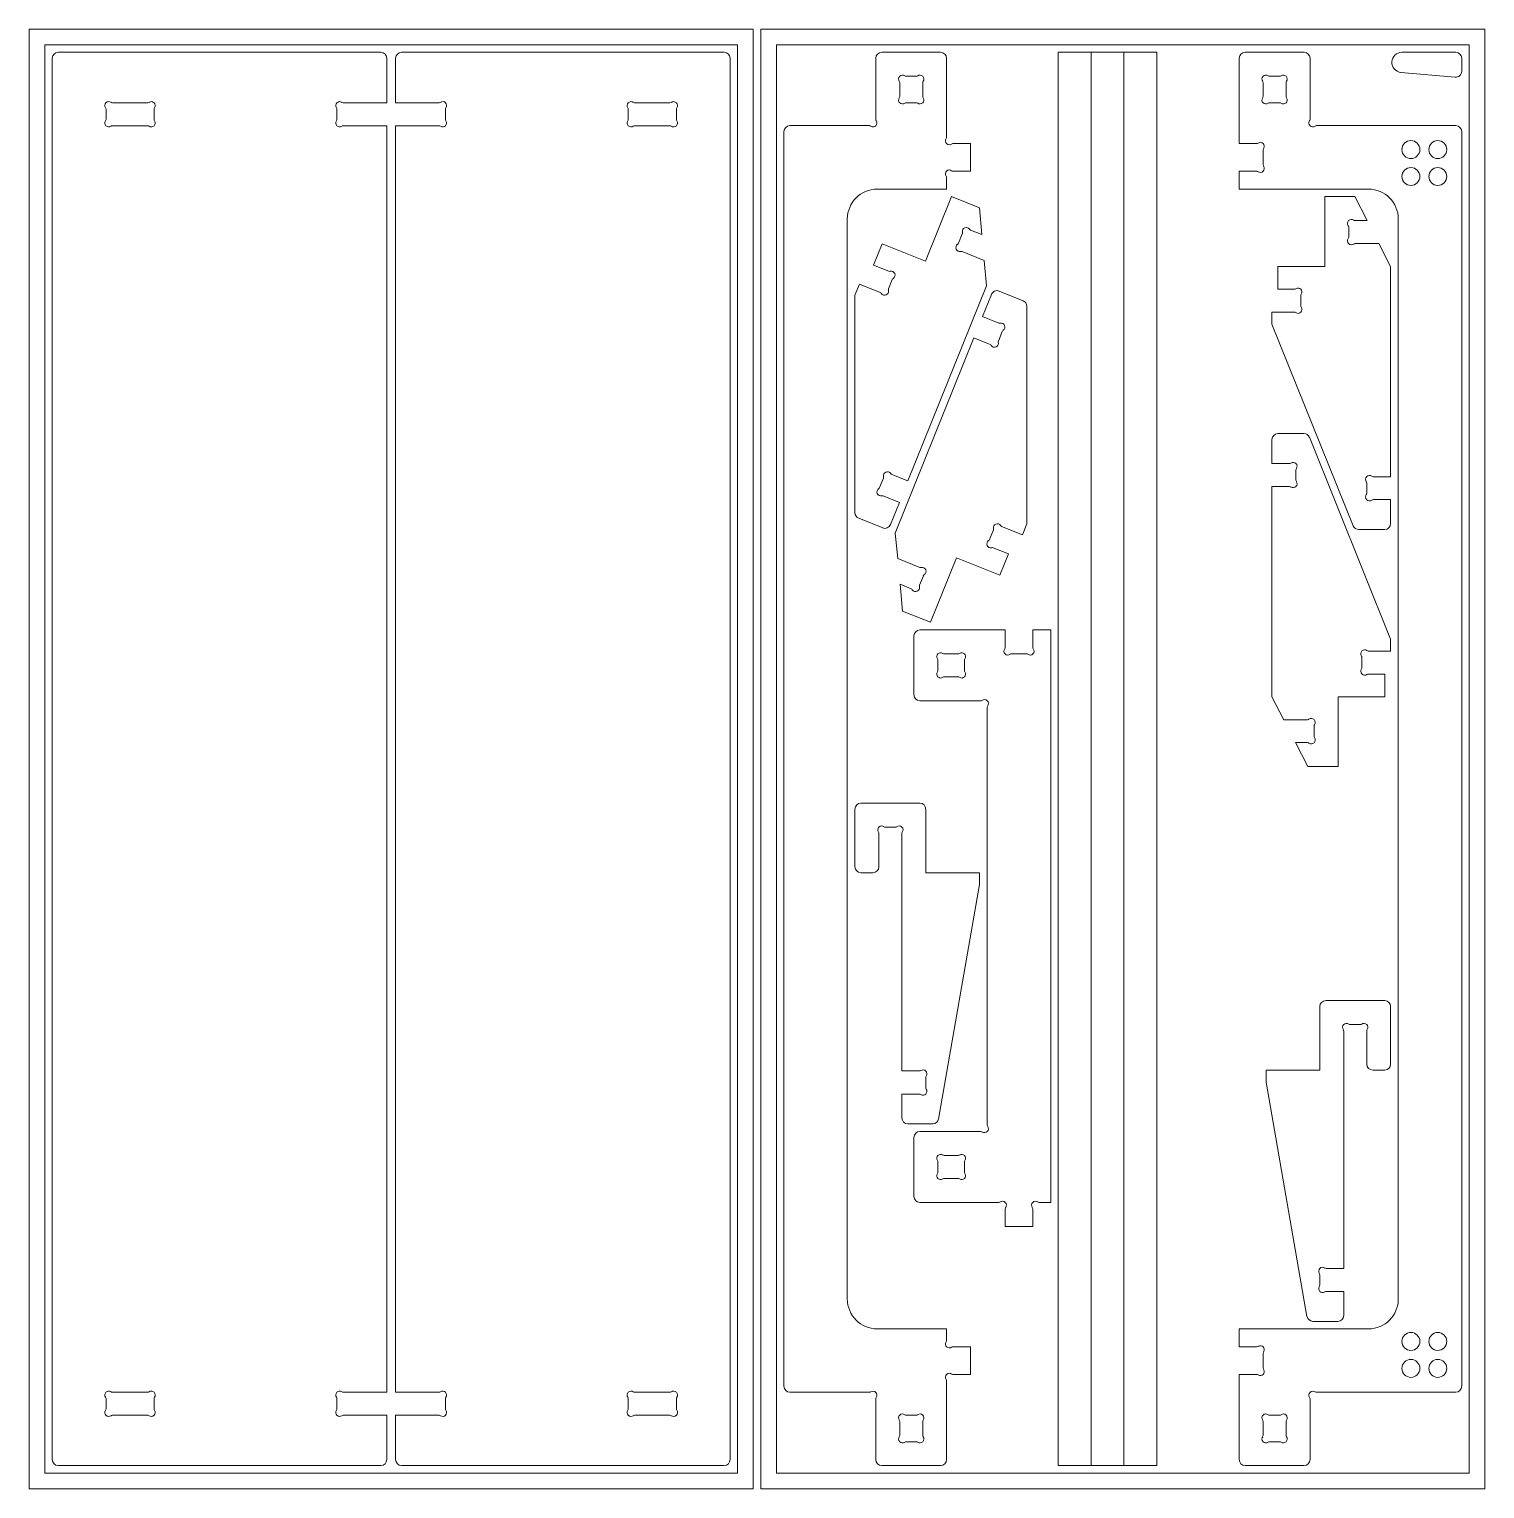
# Model space of a CAD drawing. Header units: millimetres. Extents: x 252 to 2692, y 303 to 2793.
# Drawn here: x 252 to 1469, y 303 to 1523 of the extents above; entities that cross this region are included whole.
import ezdxf

# ---------------------------------------------------------------- set-up
doc = ezdxf.new("R2010")
doc.units = ezdxf.units.MM

msp = doc.modelspace()

# ---------------------------------------------------------------- linework, layer by layer
at = {"color": 7, "linetype": 'Continuous', "lineweight": 15}
for p, q in [((251.9, 1523.4), (251.9, 303.4)), ((857.1, 1523.4), (251.9, 1523.4)), ((857.1, 303.4), (857.1, 1523.4)), ((863.5, 1523.4), (863.5, 303.4)), ((1468.7, 1523.4), (863.5, 1523.4)), ((1468.7, 303.4), (1468.7, 1523.4)), ((844.1, 1510.4), (264.9, 1510.4)), ((264.9, 1510.4), (264.9, 316.4)), ((276.2, 1504.1), (545.8, 1504.1)), ((832.8, 1504.1), (563.2, 1504.1)), ((844.1, 316.4), (844.1, 1510.4)), ((1455.7, 1510.4), (876.5, 1510.4)), ((876.5, 1510.4), (876.5, 316.4)), ((964.6, 1504.1), (1013.8, 1504.1)), ((1112.1, 1504.1), (1112.1, 322.8)), ((1139.7, 1504.1), (1112.1, 1504.1)), ((1139.7, 322.8), (1139.7, 1504.1)), ((1167, 1504.1), (1139.7, 1504.1)), ((1167, 1504.1), (1167, 322.8)), ((1194.5, 1504.1), (1167, 1504.1)), ((1194.5, 322.8), (1194.5, 1504.1)), ((1317.6, 1504.1), (1268.4, 1504.1)), ((1444.4, 1504.1), (1399.4, 1504.1)), ((1455.7, 316.4), (1455.7, 1510.4)), ((271.2, 1499.1), (271.2, 327.8)), ((550.8, 1499.1), (550.8, 1462)), ((558.2, 1499.1), (558.2, 1462)), ((837.8, 1499.1), (837.8, 327.8)), ((959.6, 1448.1), (959.6, 1499.1)), ((1018.8, 1499.1), (1018.8, 1433.1)), ((1263.4, 1499.1), (1263.4, 1427.9)), ((1322.6, 1448.1), (1322.6, 1499.1)), ((1449.4, 1488.3), (1449.4, 1499.1)), ((979.6, 1467.2), (979.6, 1478.8)), ((984.9, 1484.1), (993.5, 1484.1)), ((998.8, 1478.8), (998.8, 1467.2)), ((1283.4, 1478.8), (1283.4, 1467.2)), ((1297.3, 1484.1), (1288.7, 1484.1)), ((1302.6, 1467.2), (1302.6, 1478.8)), ((1398.6, 1487.3), (1443.9, 1483.3)), ((316.1, 1448), (316.1, 1456.6)), ((321.4, 1462), (351, 1462)), ((356.3, 1456.6), (356.3, 1448)), ((509.1, 1456.6), (509.1, 1448)), ((550.8, 1462), (514.4, 1462)), ((558.2, 1462), (594.5, 1462)), ((599.9, 1456.6), (599.9, 1448)), ((752.7, 1456.6), (752.7, 1448)), ((787.5, 1462), (758, 1462)), ((792.9, 1448), (792.9, 1456.6)), ((993.5, 1461.9), (984.9, 1461.9)), ((1288.7, 1461.9), (1297.3, 1461.9)), ((351, 1442.7), (321.4, 1442.7)), ((514.4, 1442.7), (550.8, 1442.7)), ((550.8, 384.2), (550.8, 1442.7)), ((594.5, 1442.7), (558.2, 1442.7)), ((558.2, 384.2), (558.2, 1442.7)), ((758, 1442.7), (787.5, 1442.7)), ((887.8, 1442.8), (954.2, 1442.8)), ((1444.4, 1442.8), (1327.9, 1442.8)), ((882.8, 1437.8), (882.8, 389.1)), ((1024.1, 1427.8), (1038.8, 1427.8)), ((1038.8, 1427.8), (1038.8, 1404.8)), ((1263.4, 1427.9), (1278.1, 1427.9)), ((1449.4, 389.1), (1449.4, 1437.8)), ((1283.5, 1422.6), (1283.5, 1410)), ((1038.8, 1404.8), (1024.1, 1404.8)), ((1263.4, 1404.7), (1263.4, 1389.8)), ((1278.1, 1404.7), (1263.4, 1404.7)), ((1018.8, 1399.5), (1018.8, 1389.8)), ((1018.8, 1389.8), (960.8, 1389.8)), ((1001.1, 1329.4), (1022.9, 1383.5)), ((1022.9, 1383.5), (1046.2, 1374.1)), ((1263.4, 1389.8), (1371.4, 1389.8)), ((1334.9, 1325.2), (1334.9, 1383.5)), ((1334.9, 1383.5), (1360, 1383.5)), ((1360, 1383.5), (1370.3, 1363.5)), ((1046.2, 1374.1), (1048.2, 1351.7)), ((935.8, 462.1), (935.8, 1364.8)), ((1048.2, 1351.7), (1038.9, 1355.4)), ((1354.9, 1358.1), (1354.9, 1349.5)), ((1370.3, 1363.5), (1360.2, 1363.5)), ((1396.4, 1364.8), (1396.4, 462.1)), ((957.7, 1326.3), (964.9, 1344)), ((964.9, 1344), (1001.1, 1329.4)), ((1031.9, 1352.5), (1028.7, 1344.5)), ((1360.2, 1344.2), (1380.2, 1344.2)), ((1380.2, 1344.2), (1390, 1325.2)), ((1031.7, 1337.6), (1050.2, 1330.1)), ((1050.2, 1330.1), (1052.2, 1308.8)), ((970.5, 1321.2), (957.7, 1326.3)), ((1295.8, 1306.1), (1295.8, 1325.2)), ((1295.8, 1325.2), (1334.9, 1325.2)), ((1390, 1325.2), (1390, 1149.4)), ((942.2, 1301), (945.9, 1310.3)), ((945.9, 1310.3), (963.3, 1303.3)), ((970.2, 1306.3), (973.4, 1314.2)), ((1052.2, 1308.8), (986.5, 1145.8)), ((1309.6, 1306.1), (1295.8, 1306.1)), ((942.2, 1119.3), (942.2, 1301)), ((1048.8, 1283.2), (1056.2, 1301.8)), ((1062.7, 1304.5), (1082.8, 1296.5)), ((1314.9, 1292.2), (1314.9, 1300.8)), ((1062.4, 1277.7), (1048.8, 1283.2)), ((1085.9, 1291.8), (1085.9, 1110.1)), ((1290.8, 1276.9), (1290.8, 1286.9)), ((1290.8, 1286.9), (1309.6, 1286.9)), ((1062.1, 1262.8), (1065.3, 1270.8)), ((1358.7, 1108.3), (1290.8, 1276.9)), ((975.9, 1102.3), (1041.6, 1265.4)), ((1041.6, 1265.4), (1055.2, 1259.9)), ((1295.8, 1185.4), (1317.5, 1185.4)), ((1290.8, 1160.4), (1290.8, 1180.4)), ((1322.1, 1182.3), (1390, 1013.7)), ((1305.5, 1160.4), (1290.8, 1160.4)), ((966, 1148.3), (962.8, 1140.3)), ((986.5, 1145.8), (972.9, 1151.2)), ((1310.8, 1146.5), (1310.8, 1155.1)), ((1390, 1149.4), (1375.3, 1149.4)), ((1290.8, 965.4), (1290.8, 1141.1)), ((1290.8, 1141.1), (1305.5, 1141.1)), ((1370, 1144.1), (1370, 1135.5)), ((965.7, 1133.4), (979.3, 1127.9)), ((979.3, 1127.9), (971.9, 1109.4)), ((1375.3, 1130.2), (1390, 1130.2)), ((1390, 1130.2), (1390, 1110.2)), ((965.4, 1106.6), (945.3, 1114.7)), ((977.9, 1081), (975.9, 1102.3)), ((1057.9, 1104.9), (1054.7, 1096.9)), ((1082.2, 1100.8), (1064.8, 1107.8)), ((1085.9, 1110.1), (1082.2, 1100.8)), ((1385, 1105.2), (1363.4, 1105.2)), ((1057.6, 1090), (1070.4, 1084.8)), ((996.4, 1073.5), (977.9, 1081)), ((1027, 1081.7), (1005.2, 1027.7)), ((1063.2, 1067.2), (1027, 1081.7)), ((1070.4, 1084.8), (1063.2, 1067.2)), ((996.1, 1058.6), (999.4, 1066.6)), ((981.9, 1037.1), (979.9, 1059.5)), ((979.9, 1059.5), (989.2, 1055.7)), ((1005.2, 1027.7), (981.9, 1037.1)), ((991.5, 967.1), (991.5, 1016.3)), ((996.5, 1021.3), (1067.7, 1021.3)), ((1067.7, 1021.3), (1067.7, 1006.6)), ((1090.9, 1006.6), (1090.9, 1021.3)), ((1090.9, 1021.3), (1105.8, 1021.3)), ((1105.8, 1021.3), (1105.8, 542.8)), ((1390, 1013.7), (1390, 1003.7)), ((1016.8, 1001.3), (1028.4, 1001.3)), ((1073, 1001.3), (1085.5, 1001.3)), ((1390, 1003.7), (1371.3, 1003.7)), ((1011.5, 987.4), (1011.5, 996)), ((1033.7, 996), (1033.7, 987.4)), ((1366, 998.4), (1366, 989.8)), ((1028.4, 982.1), (1016.8, 982.1)), ((1371.3, 984.4), (1385, 984.4)), ((1385, 984.4), (1385, 965.4)), ((1300.6, 946.3), (1290.8, 965.4)), ((1385, 965.4), (1346, 965.4)), ((1346, 965.4), (1346, 907.1)), ((1047.4, 962.1), (996.5, 962.1)), ((1052.8, 607.4), (1052.8, 956.8)), ((1320.6, 946.3), (1300.6, 946.3)), ((1326, 932.4), (1326, 941)), ((1320.8, 907.1), (1310.5, 927.1)), ((1310.5, 927.1), (1320.6, 927.1)), ((1346, 907.1), (1320.8, 907.1)), ((942.2, 871.5), (942.2, 823.4)), ((996.4, 876.5), (947.2, 876.5)), ((1001.4, 818.4), (1001.4, 871.5)), ((967.5, 856.5), (976.1, 856.5)), ((962.2, 823.4), (962.2, 851.2)), ((981.4, 851.2), (981.4, 652.7)), ((947.2, 818.4), (957.2, 818.4)), ((1046.4, 818.4), (1001.4, 818.4)), ((1046.4, 808.4), (1046.4, 818.4)), ((1012.1, 612.5), (1046.4, 808.4)), ((1335.8, 711.5), (1385, 711.5)), ((1330.8, 653.4), (1330.8, 706.5)), ((1390, 706.5), (1390, 658.4)), ((1350.8, 686.2), (1350.8, 487.7)), ((1364.7, 691.5), (1356.1, 691.5)), ((1370, 658.4), (1370, 686.2)), ((981.4, 652.7), (996.1, 652.7)), ((1001.4, 647.3), (1001.4, 638.7)), ((1285.8, 653.4), (1330.8, 653.4)), ((1285.8, 643.4), (1285.8, 653.4)), ((1385, 653.4), (1375, 653.4)), ((1320, 447.5), (1285.8, 643.4)), ((981.4, 633.4), (981.4, 613.4)), ((996.1, 633.4), (981.4, 633.4)), ((986.4, 608.4), (1007.2, 608.4)), ((996.5, 602.1), (1047.4, 602.1)), ((991.5, 547.8), (991.5, 597.1)), ((1011.5, 568.1), (1011.5, 576.7)), ((1016.8, 582.1), (1028.4, 582.1)), ((1033.7, 576.7), (1033.7, 568.1)), ((1028.4, 562.8), (1016.8, 562.8)), ((1062.4, 542.8), (996.5, 542.8)), ((1067.8, 522.8), (1067.8, 537.5)), ((1090.8, 537.5), (1090.8, 522.8)), ((1105.8, 542.8), (1096.1, 542.8)), ((1090.8, 522.8), (1067.8, 522.8)), ((1330.8, 482.3), (1330.8, 473.7)), ((1350.8, 487.7), (1336.1, 487.7)), ((1336.1, 468.4), (1350.8, 468.4)), ((1350.8, 468.4), (1350.8, 448.4)), ((1345.8, 443.4), (1325, 443.4)), ((1018.8, 437.1), (960.8, 437.1)), ((1018.8, 427.4), (1018.8, 437.1)), ((1263.4, 422.2), (1263.4, 437.1)), ((1263.4, 437.1), (1371.4, 437.1)), ((1038.8, 422.1), (1024.1, 422.1)), ((1038.8, 399.1), (1038.8, 422.1)), ((1278.1, 422.2), (1263.4, 422.2)), ((1283.5, 404.3), (1283.5, 416.8)), ((1018.8, 327.8), (1018.8, 393.7)), ((1024.1, 399.1), (1038.8, 399.1)), ((1263.4, 327.8), (1263.4, 399)), ((1263.4, 399), (1278.1, 399)), ((316.1, 378.8), (316.1, 370.2)), ((351, 384.2), (321.4, 384.2)), ((356.3, 370.2), (356.3, 378.8)), ((509.1, 370.2), (509.1, 378.8)), ((514.4, 384.2), (550.8, 384.2)), ((594.5, 384.2), (558.2, 384.2)), ((599.9, 370.2), (599.9, 378.8)), ((752.7, 370.2), (752.7, 378.8)), ((758, 384.2), (787.5, 384.2)), ((792.9, 378.8), (792.9, 370.2)), ((887.8, 384.1), (954.2, 384.1)), ((959.6, 378.7), (959.6, 327.8)), ((1322.6, 378.7), (1322.6, 327.8)), ((1444.4, 384.1), (1327.9, 384.1)), ((321.4, 364.9), (351, 364.9)), ((550.8, 364.9), (514.4, 364.9)), ((550.8, 327.8), (550.8, 364.9)), ((558.2, 364.9), (594.5, 364.9)), ((558.2, 327.8), (558.2, 364.9)), ((787.5, 364.9), (758, 364.9)), ((979.6, 359.7), (979.6, 348.1)), ((993.5, 365), (984.9, 365)), ((998.8, 348.1), (998.8, 359.7)), ((1283.4, 348.1), (1283.4, 359.7)), ((1288.7, 365), (1297.3, 365)), ((1302.6, 359.7), (1302.6, 348.1)), ((984.9, 342.8), (993.5, 342.8)), ((1297.3, 342.8), (1288.7, 342.8)), ((276.2, 322.8), (545.8, 322.8)), ((832.8, 322.8), (563.2, 322.8)), ((964.6, 322.8), (1013.8, 322.8)), ((1112.1, 322.8), (1139.7, 322.8)), ((1139.7, 322.8), (1167, 322.8)), ((1167, 322.8), (1194.5, 322.8)), ((1317.6, 322.8), (1268.4, 322.8)), ((264.9, 316.4), (844.1, 316.4)), ((876.5, 316.4), (1455.7, 316.4)), ((251.9, 303.4), (857.1, 303.4)), ((863.5, 303.4), (1468.7, 303.4))]:
    msp.add_line(p, q, dxfattribs=at)
for centre in [(1406.9, 1422.8), (1429.4, 1422.8), (1406.9, 1400.3), (1429.4, 1400.3), (1406.9, 426.6), (1429.4, 426.6), (1406.9, 404.1), (1429.4, 404.1)]:
    msp.add_circle(centre, 7.5, dxfattribs=at)
for centre, radius, start, end in [((276.2, 1499.1), 5, 90, 180), ((545.8, 1499.1), 5, 360, 90), ((563.2, 1499.1), 5, 90, 180), ((832.8, 1499.1), 5, 0, 90), ((964.6, 1499.1), 5, 90, 180), ((1013.8, 1499.1), 5, 0, 90), ((1268.4, 1499.1), 5, 90, 180), ((1317.6, 1499.1), 5, 0, 90), ((1399.4, 1495.7), 8.42, 90, 265), ((1444.4, 1499.1), 5, 0, 90), ((981.9, 1481.8), 3.27, 54.5697, 215.4303), ((977.7, 1478.8), 1.9, 0, 35.4303), ((984.9, 1486), 1.91, 234.5697, 270), ((993.5, 1486), 1.91, 270, 305.4303), ((996.5, 1481.8), 3.27, 324.5697, 125.4303), ((1000.7, 1478.8), 1.9, 144.5697, 180), ((1285.7, 1481.8), 3.28, 54.5697, 215.4303), ((1281.4, 1478.8), 1.91, 0, 35.4303), ((1288.7, 1486), 1.91, 234.5697, 270), ((1297.3, 1486), 1.91, 270, 305.4303), ((1300.3, 1481.8), 3.27, 324.5697, 125.4303), ((1304.5, 1478.8), 1.91, 144.5697, 180), ((1444.4, 1488.3), 5, 265, 0), ((981.9, 1464.2), 3.27, 144.5697, 305.4303), ((977.7, 1467.2), 1.9, 324.5697, 0), ((996.5, 1464.2), 3.27, 234.5697, 35.4303), ((1000.7, 1467.2), 1.9, 180, 215.4303), ((1285.7, 1464.2), 3.28, 144.5697, 305.4303), ((1281.4, 1467.2), 1.91, 324.5697, 0), ((1300.3, 1464.2), 3.28, 234.5697, 35.4303), ((1304.5, 1467.2), 1.91, 180, 215.4303), ((318.4, 1459.6), 3.28, 54.5697, 215.4303), ((314.2, 1456.6), 1.9, 0, 35.4303), ((321.4, 1463.9), 1.91, 234.5697, 270), ((351, 1463.9), 1.91, 270, 305.4303), ((354, 1459.6), 3.27, 324.5697, 125.4303), ((358.2, 1456.6), 1.91, 144.5697, 180), ((511.4, 1459.6), 3.27, 54.5697, 215.4303), ((507.2, 1456.6), 1.91, 0, 35.4303), ((514.4, 1463.9), 1.91, 234.5697, 270), ((594.5, 1463.9), 1.91, 270, 305.4303), ((597.6, 1459.6), 3.28, 324.5697, 125.4303), ((601.8, 1456.6), 1.9, 144.5697, 180), ((755, 1459.6), 3.27, 54.5697, 215.4303), ((750.8, 1456.6), 1.9, 0, 35.4303), ((758, 1463.9), 1.91, 234.5697, 270), ((787.5, 1463.9), 1.91, 270, 305.4303), ((790.6, 1459.6), 3.27, 324.5697, 125.4303), ((794.8, 1456.6), 1.91, 144.5697, 180), ((984.9, 1460), 1.91, 90, 125.4303), ((993.5, 1460), 1.91, 54.5697, 90), ((1288.7, 1460), 1.9, 90, 125.4303), ((1297.3, 1460), 1.9, 54.5697, 90), ((318.4, 1445), 3.28, 144.5697, 305.4303), ((314.2, 1448), 1.9, 324.5697, 0), ((321.4, 1440.8), 1.91, 90, 125.4303), ((351, 1440.8), 1.91, 54.5697, 90), ((354, 1445), 3.28, 234.5697, 35.4303), ((358.2, 1448), 1.91, 180, 215.4303), ((511.4, 1445), 3.28, 144.5697, 305.4303), ((507.2, 1448), 1.91, 324.5697, 0), ((514.4, 1440.8), 1.91, 90, 125.4303), ((594.5, 1440.8), 1.91, 54.5697, 90), ((597.6, 1445), 3.28, 234.5697, 35.4303), ((601.8, 1448), 1.9, 180, 215.4303), ((755, 1445), 3.28, 144.5697, 305.4303), ((750.8, 1448), 1.9, 324.5697, 0), ((758, 1440.8), 1.91, 90, 125.4303), ((787.5, 1440.8), 1.91, 54.5697, 90), ((790.6, 1445), 3.28, 234.5697, 35.4303), ((794.8, 1448), 1.9, 180, 215.4303), ((887.8, 1437.8), 5, 90, 180), ((954.2, 1440.9), 1.91, 54.5697, 90), ((957.3, 1445.1), 3.27, 234.5697, 35.4303), ((961.5, 1448.1), 1.9, 180, 215.4303), ((1324.9, 1445.1), 3.28, 144.5697, 305.4303), ((1320.7, 1448.1), 1.91, 324.5697, 0), ((1327.9, 1440.9), 1.9, 90, 125.4303), ((1444.4, 1437.8), 5, 0, 90), ((1021.1, 1430.1), 3.28, 144.5697, 305.4303), ((1016.9, 1433.1), 1.9, 324.5697, 0), ((1024.1, 1425.9), 1.9, 90, 125.4303), ((1278.1, 1429.8), 1.9, 270, 305.4303), ((1281.1, 1425.6), 3.28, 324.5697, 125.4303), ((1285.4, 1422.6), 1.9, 144.5697, 180), ((1021.1, 1402.5), 3.27, 54.5697, 215.4303), ((1024.1, 1406.7), 1.91, 234.5697, 270), ((1278.1, 1402.8), 1.91, 54.5697, 90), ((1281.1, 1407), 3.28, 234.5697, 35.4303), ((1285.4, 1410), 1.9, 180, 215.4303), ((1016.9, 1399.5), 1.9, 0, 35.4303), ((960.8, 1364.8), 25, 90, 180), ((1371.4, 1364.8), 25, 0, 90), ((1035.2, 1354.4), 3.28, 32.6271, 193.4877), ((1039.6, 1357.2), 1.91, 212.6271, 248.0574), ((1357.2, 1361.1), 3.27, 54.5697, 215.4303), ((1353, 1358.1), 1.91, 0, 35.4303), ((1360.2, 1365.4), 1.91, 234.5697, 270), ((1029.8, 1340.9), 3.28, 122.6271, 283.4877), ((1027, 1345.2), 1.9, 302.6271, 338.0574), ((1030.2, 1353.2), 1.91, 338.0574, 13.4877), ((1357.2, 1346.5), 3.27, 144.5697, 305.4303), ((1353, 1349.5), 1.91, 324.5697, 0), ((1360.2, 1342.3), 1.91, 90, 125.4303), ((1031, 1335.8), 1.91, 68.0574, 103.4877), ((971.2, 1322.9), 1.91, 248.0574, 283.4877), ((972.4, 1317.9), 3.28, 302.6271, 103.4877), ((972, 1305.5), 1.91, 158.0574, 193.4877), ((975.2, 1313.5), 1.91, 122.6271, 158.0574), ((1309.6, 1308), 1.9, 270, 305.4303), ((1312.6, 1303.8), 3.28, 324.5697, 125.4303), ((962.6, 1301.5), 1.91, 32.6271, 68.0574), ((966.9, 1304.3), 3.28, 212.6271, 13.4877), ((1060.9, 1299.9), 5, 68.0574, 158.0574), ((1080.9, 1291.8), 5, 0, 68.0574), ((1316.8, 1300.8), 1.91, 144.5697, 180), ((1309.6, 1285), 1.9, 54.5697, 90), ((1312.6, 1289.2), 3.28, 234.5697, 35.4303), ((1316.8, 1292.2), 1.91, 180, 215.4303), ((1063.1, 1279.5), 1.9, 248.0574, 283.4877), ((1064.3, 1274.5), 3.27, 302.6271, 103.4877), ((1067.1, 1270.1), 1.91, 122.6271, 158.0574), ((1054.5, 1258.1), 1.9, 32.6271, 68.0574), ((1058.8, 1260.9), 3.28, 212.6271, 13.4877), ((1063.9, 1262.1), 1.91, 158.0574, 193.4877), ((1295.8, 1180.4), 5, 90, 180), ((1317.5, 1180.4), 5, 21.9426, 90), ((1305.5, 1162.3), 1.9, 270, 305.4303), ((1308.5, 1158.1), 3.28, 324.5697, 125.4303), ((969.3, 1150.2), 3.28, 32.6271, 193.4877), ((964.2, 1149), 1.9, 338.0574, 13.4877), ((973.6, 1153), 1.91, 212.6271, 248.0574), ((1312.7, 1155.1), 1.9, 144.5697, 180), ((1372.3, 1147.1), 3.28, 54.5697, 215.4303), ((1375.3, 1151.3), 1.9, 234.5697, 270), ((963.8, 1136.7), 3.28, 122.6271, 283.4877), ((961, 1141), 1.91, 302.6271, 338.0574), ((1305.5, 1139.2), 1.91, 54.5697, 90), ((1308.5, 1143.5), 3.28, 234.5697, 35.4303), ((1312.7, 1146.5), 1.9, 180, 215.4303), ((1368.1, 1144.1), 1.91, 0, 35.4303), ((1368.1, 1135.5), 1.91, 324.5697, 0), ((965, 1131.6), 1.91, 68.0574, 103.4877), ((1372.3, 1132.5), 3.28, 144.5697, 305.4303), ((1375.3, 1128.3), 1.9, 90, 125.4303), ((947.2, 1119.3), 5, 180, 248.0574), ((967.2, 1111.2), 5, 248.0574, 338.0574), ((1061.2, 1106.8), 3.28, 32.6271, 193.4877), ((1056.1, 1105.6), 1.91, 338.0574, 13.4877), ((1065.5, 1109.6), 1.91, 212.6271, 248.0574), ((1363.4, 1110.2), 5, 201.9426, 270), ((1385, 1110.2), 5, 270, 0), ((1055.7, 1093.2), 3.28, 122.6271, 283.4877), ((1052.9, 1097.6), 1.91, 302.6271, 338.0574), ((1056.9, 1088.2), 1.91, 68.0574, 103.4877), ((997.1, 1075.3), 1.9, 248.0574, 283.4877), ((998.3, 1070.3), 3.28, 302.6271, 103.4877), ((1001.1, 1065.9), 1.91, 122.6271, 158.0574), ((988.5, 1053.9), 1.91, 32.6271, 68.0574), ((992.9, 1056.7), 3.28, 212.6271, 13.4877), ((997.9, 1057.9), 1.9, 158.0574, 193.4877), ((996.5, 1016.3), 5, 90, 180), ((1013.8, 999), 3.28, 54.5697, 215.4303), ((1016.8, 1003.2), 1.91, 234.5697, 270), ((1028.4, 1003.2), 1.91, 270, 305.4303), ((1031.4, 999), 3.28, 324.5697, 125.4303), ((1070, 1003.6), 3.28, 144.5697, 305.4303), ((1065.8, 1006.6), 1.9, 324.5697, 0), ((1073, 999.4), 1.91, 90, 125.4303), ((1085.5, 999.4), 1.91, 54.5697, 90), ((1088.6, 1003.6), 3.28, 234.5697, 35.4303), ((1092.8, 1006.6), 1.9, 180, 215.4303), ((1368.3, 1001.4), 3.27, 54.5697, 215.4303), ((1371.3, 1005.6), 1.91, 234.5697, 270), ((1009.6, 996), 1.9, 0, 35.4303), ((1035.6, 996), 1.9, 144.5697, 180), ((1368.3, 986.8), 3.28, 144.5697, 305.4303), ((1364, 998.4), 1.91, 0, 35.4303), ((1364, 989.8), 1.91, 324.5697, 0), ((1013.8, 984.4), 3.28, 144.5697, 305.4303), ((1009.6, 987.4), 1.9, 324.5697, 0), ((1016.8, 980.2), 1.91, 90, 125.4303), ((1028.4, 980.2), 1.91, 54.5697, 90), ((1031.4, 984.4), 3.28, 234.5697, 35.4303), ((1035.6, 987.4), 1.9, 180, 215.4303), ((1371.3, 982.5), 1.9, 90, 125.4303), ((996.5, 967.1), 5, 180, 270), ((1047.4, 964), 1.91, 270, 305.4303), ((1050.5, 959.8), 3.28, 324.5697, 125.4303), ((1054.7, 956.8), 1.9, 144.5697, 180), ((1320.6, 948.2), 1.9, 270, 305.4303), ((1323.6, 944), 3.28, 324.5697, 125.4303), ((1327.9, 941), 1.9, 144.5697, 180), ((1323.6, 929.4), 3.28, 234.5697, 35.4303), ((1327.9, 932.4), 1.9, 180, 215.4303), ((1320.6, 925.2), 1.9, 54.5697, 90), ((947.2, 871.5), 5, 90, 180), ((996.4, 871.5), 5, 0, 90), ((964.5, 854.2), 3.28, 54.5697, 215.4303), ((967.5, 858.4), 1.91, 234.5697, 270), ((976.1, 858.4), 1.91, 270, 305.4303), ((979.1, 854.2), 3.28, 324.5697, 125.4303), ((960.3, 851.2), 1.91, 0, 35.4303), ((983.3, 851.2), 1.9, 144.5697, 180), ((947.2, 823.4), 5, 180, 270), ((957.2, 823.4), 5, 270, 0), ((1335.8, 706.5), 5, 90, 180), ((1385, 706.5), 5, 0, 90), ((1353.1, 689.2), 3.28, 54.5697, 215.4303), ((1348.8, 686.2), 1.9, 0, 35.4303), ((1356.1, 693.4), 1.9, 234.5697, 270), ((1364.7, 693.4), 1.91, 270, 305.4303), ((1367.7, 689.2), 3.27, 324.5697, 125.4303), ((1371.9, 686.2), 1.91, 144.5697, 180), ((996.1, 654.6), 1.9, 270, 305.4303), ((999.1, 650.3), 3.27, 324.5697, 125.4303), ((1003.3, 647.3), 1.91, 144.5697, 180), ((1375, 658.4), 5, 180, 270), ((1385, 658.4), 5, 270, 0), ((999.1, 635.7), 3.28, 234.5697, 35.4303), ((1003.3, 638.7), 1.91, 180, 215.4303), ((996.1, 631.5), 1.9, 54.5697, 90), ((986.4, 613.4), 5, 180, 270), ((1007.2, 613.4), 5, 270, 350.0738), ((996.5, 597.1), 5, 90, 180), ((1047.4, 600.1), 1.9, 54.5697, 90), ((1050.5, 604.4), 3.28, 234.5697, 35.4303), ((1054.7, 607.4), 1.9, 180, 215.4303), ((1013.8, 579.7), 3.28, 54.5697, 215.4303), ((1009.6, 576.7), 1.91, 0, 35.4303), ((1016.8, 584), 1.9, 234.5697, 270), ((1028.4, 584), 1.9, 270, 305.4303), ((1031.4, 579.7), 3.28, 324.5697, 125.4303), ((1035.6, 576.7), 1.9, 144.5697, 180), ((1013.8, 565.1), 3.28, 144.5697, 305.4303), ((1009.6, 568.1), 1.91, 324.5697, 0), ((1016.8, 560.9), 1.9, 90, 125.4303), ((1028.4, 560.9), 1.9, 54.5697, 90), ((1031.4, 565.1), 3.28, 234.5697, 35.4303), ((1035.6, 568.1), 1.9, 180, 215.4303), ((996.5, 547.8), 5, 180, 270), ((1062.4, 544.7), 1.9, 270, 305.4303), ((1065.5, 540.5), 3.27, 324.5697, 125.4303), ((1069.7, 537.5), 1.9, 144.5697, 180), ((1093.1, 540.5), 3.27, 54.5697, 215.4303), ((1088.9, 537.5), 1.9, 0, 35.4303), ((1096.1, 544.7), 1.91, 234.5697, 270), ((1333.1, 485.3), 3.28, 54.5697, 215.4303), ((1336.1, 489.6), 1.9, 234.5697, 270), ((1328.8, 482.3), 1.91, 0, 35.4303), ((1333.1, 470.7), 3.28, 144.5697, 305.4303), ((1328.8, 473.7), 1.91, 324.5697, 0), ((1336.1, 466.5), 1.9, 90, 125.4303), ((960.8, 462.1), 25, 180, 270), ((1371.4, 462.1), 25, 270, 0), ((1325, 448.4), 5, 189.9262, 270), ((1345.8, 448.4), 5, 270, 0), ((1016.9, 427.4), 1.9, 324.5697, 0), ((1021.1, 424.4), 3.28, 144.5697, 305.4303), ((1024.1, 420.2), 1.9, 90, 125.4303), ((1278.1, 424.1), 1.91, 270, 305.4303), ((1281.1, 419.8), 3.28, 324.5697, 125.4303), ((1285.4, 416.8), 1.9, 144.5697, 180), ((1281.1, 401.3), 3.28, 234.5697, 35.4303), ((1285.4, 404.3), 1.9, 180, 215.4303), ((1021.1, 396.7), 3.27, 54.5697, 215.4303), ((1016.9, 393.7), 1.9, 0, 35.4303), ((1024.1, 401), 1.91, 234.5697, 270), ((1278.1, 397.1), 1.9, 54.5697, 90), ((318.4, 381.8), 3.28, 54.5697, 215.4303), ((314.2, 378.8), 1.91, 0, 35.4303), ((321.4, 386.1), 1.9, 234.5697, 270), ((351, 386.1), 1.9, 270, 305.4303), ((354, 381.8), 3.28, 324.5697, 125.4303), ((358.2, 378.8), 1.91, 144.5697, 180), ((511.4, 381.8), 3.28, 54.5697, 215.4303), ((507.2, 378.8), 1.91, 0, 35.4303), ((514.4, 386.1), 1.9, 234.5697, 270), ((594.5, 386.1), 1.9, 270, 305.4303), ((597.6, 381.8), 3.28, 324.5697, 125.4303), ((601.8, 378.8), 1.9, 144.5697, 180), ((755, 381.8), 3.28, 54.5697, 215.4303), ((750.8, 378.8), 1.9, 0, 35.4303), ((758, 386.1), 1.91, 234.5697, 270), ((787.5, 386.1), 1.91, 270, 305.4303), ((790.6, 381.8), 3.27, 324.5697, 125.4303), ((794.8, 378.8), 1.91, 144.5697, 180), ((887.8, 389.1), 5, 180, 270), ((954.2, 386), 1.9, 270, 305.4303), ((957.3, 381.7), 3.27, 324.5697, 125.4303), ((961.5, 378.7), 1.9, 144.5697, 180), ((1324.9, 381.7), 3.28, 54.5697, 215.4303), ((1320.7, 378.7), 1.91, 0, 35.4303), ((1327.9, 386), 1.91, 234.5697, 270), ((1444.4, 389.1), 5, 270, 0), ((318.4, 367.2), 3.28, 144.5697, 305.4303), ((314.2, 370.2), 1.91, 324.5697, 0), ((354, 367.2), 3.28, 234.5697, 35.4303), ((358.2, 370.2), 1.91, 180, 215.4303), ((511.4, 367.2), 3.28, 144.5697, 305.4303), ((507.2, 370.2), 1.91, 324.5697, 0), ((597.6, 367.2), 3.28, 234.5697, 35.4303), ((601.8, 370.2), 1.9, 180, 215.4303), ((755, 367.2), 3.28, 144.5697, 305.4303), ((750.8, 370.2), 1.9, 324.5697, 0), ((790.6, 367.2), 3.28, 234.5697, 35.4303), ((794.8, 370.2), 1.91, 180, 215.4303), ((321.4, 363), 1.9, 90, 125.4303), ((351, 363), 1.9, 54.5697, 90), ((514.4, 363), 1.91, 90, 125.4303), ((594.5, 363), 1.9, 54.5697, 90), ((758, 363), 1.9, 90, 125.4303), ((787.5, 363), 1.9, 54.5697, 90), ((981.9, 362.7), 3.28, 54.5697, 215.4303), ((977.7, 359.7), 1.91, 0, 35.4303), ((984.9, 366.9), 1.9, 234.5697, 270), ((993.5, 366.9), 1.9, 270, 305.4303), ((996.5, 362.7), 3.28, 324.5697, 125.4303), ((1000.7, 359.7), 1.9, 144.5697, 180), ((1285.7, 362.7), 3.28, 54.5697, 215.4303), ((1281.4, 359.7), 1.91, 0, 35.4303), ((1288.7, 366.9), 1.91, 234.5697, 270), ((1297.3, 366.9), 1.91, 270, 305.4303), ((1300.3, 362.7), 3.28, 324.5697, 125.4303), ((1304.5, 359.7), 1.91, 144.5697, 180), ((981.9, 345.1), 3.28, 144.5697, 305.4303), ((977.7, 348.1), 1.91, 324.5697, 0), ((984.9, 340.9), 1.9, 90, 125.4303), ((993.5, 340.9), 1.9, 54.5697, 90), ((996.5, 345.1), 3.28, 234.5697, 35.4303), ((1000.7, 348.1), 1.9, 180, 215.4303), ((1285.7, 345.1), 3.28, 144.5697, 305.4303), ((1281.4, 348.1), 1.91, 324.5697, 0), ((1288.7, 340.9), 1.91, 90, 125.4303), ((1297.3, 340.9), 1.91, 54.5697, 90), ((1300.3, 345.1), 3.27, 234.5697, 35.4303), ((1304.5, 348.1), 1.91, 180, 215.4303), ((276.2, 327.8), 5, 180, 270), ((545.8, 327.8), 5, 270, 0), ((563.2, 327.8), 5, 180, 270), ((832.8, 327.8), 5, 270, 0), ((964.6, 327.8), 5, 180, 270), ((1013.8, 327.8), 5, 270, 0), ((1268.4, 327.8), 5, 180, 270), ((1317.6, 327.8), 5, 270, 0)]:
    msp.add_arc(centre, radius, start, end, dxfattribs=at)

doc.saveas('drawing.dxf')
